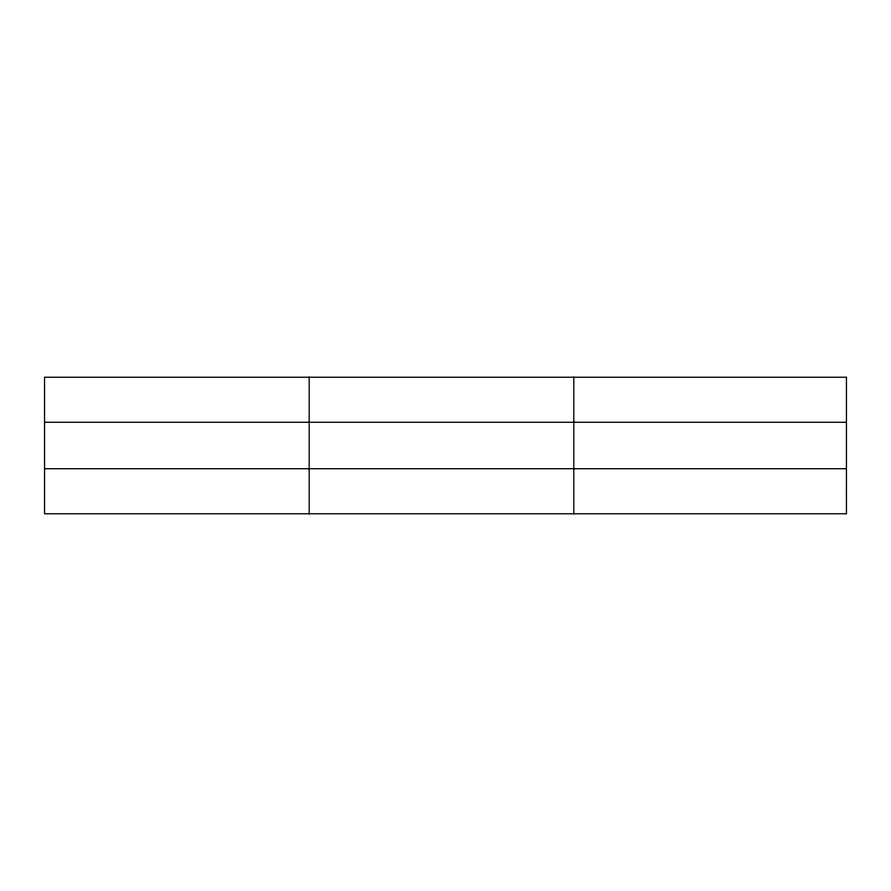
<?xml version="1.0" encoding="UTF-8"?>
<svg xmlns="http://www.w3.org/2000/svg" width="891" height="891" viewBox="0 0 891 891"><rect width="100%" height="100%" fill="white"/><g stroke="black" fill="none" stroke-linecap="round" stroke-linejoin="round"><path stroke-width="1.34" d="M309.177 377.227L309.177 513.773M573.804 377.227L573.804 513.773M44.55 422.289L846.45 422.289M44.55 468.711L846.45 468.711M846.45 491.242L846.45 513.773L44.55 513.773L44.55 377.227L846.45 377.227L846.45 491.242"/></g></svg>
